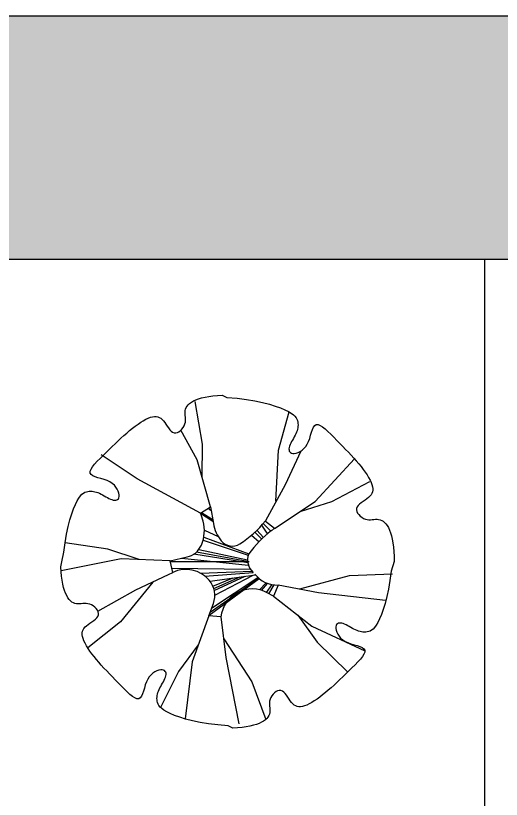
# Model space of a CAD drawing. Header units: inches. Extents: x 7658 to 73799, y 48 to 40262.
# Drawn here: x 19835 to 21921, y 36891 to 40262 of the extents above; entities that cross this region are included whole.
import ezdxf

# ---------------------------------------------------------------- set-up
doc = ezdxf.new("R2010")
doc.units = ezdxf.units.IN
doc.layers.add('www.cad-blocks.net', color=7, linetype='Continuous')

# ---------------------------------------------------------------- blocks, each defined once
blk = doc.blocks.new('A$C516926BB')
for p, q in [((0, 38.5194), (62.4121, 38.5194)), ((10.4622, 38.5194), (10.4622, 0))]:
    blk.add_line(p, q)
blk = doc.blocks.new('A$C6C045532')
at = {"color": 0}
for p, q in [((0.5796, 1.4114), (0.5913, 1.4158)), ((0.5913, 1.4158), (0.6044, 1.4197)), ((0.6044, 1.4197), (0.6191, 1.4232)), ((0.6191, 1.4232), (0.6353, 1.4261)), ((0.6353, 1.4261), (0.6531, 1.4285)), ((0.6531, 1.4285), (0.6723, 1.4302)), ((0.6723, 1.4302), (0.6932, 1.4313)), ((0.6932, 1.4313), (0.7125, 1.422)), ((0.7125, 1.422), (0.7566, 1.4182)), ((0.7566, 1.4182), (0.7969, 1.4131)), ((0.5382, 1.378), (0.5419, 1.3842)), ((0.5419, 1.3842), (0.5469, 1.3902)), ((0.5469, 1.3902), (0.553, 1.396)), ((0.553, 1.396), (0.5605, 1.4014)), ((0.5605, 1.4014), (0.5693, 1.4066)), ((0.5693, 1.4066), (0.5796, 1.4114)), ((0.6077, 1.2215), (0.5771, 1.4042)), ((0.7969, 1.4131), (0.8334, 1.407)), ((0.8334, 1.407), (0.8663, 1.4001)), ((0.8663, 1.4001), (0.8955, 1.3925)), ((0.8955, 1.3925), (0.9211, 1.3847)), ((0.9211, 1.3847), (0.9432, 1.3768)), ((0.5335, 1.3583), (0.534, 1.365)), ((0.5336, 1.3515), (0.5335, 1.3583)), ((0.5342, 1.3445), (0.5336, 1.3515)), ((0.534, 1.365), (0.5356, 1.3716)), ((0.5356, 1.3716), (0.5382, 1.378)), ((0.9348, 1.1956), (0.9808, 1.3593)), ((0.9432, 1.3768), (0.9618, 1.369)), ((0.9618, 1.369), (0.977, 1.3615)), ((0.977, 1.3615), (0.9891, 1.3544)), ((0.9891, 1.3544), (0.9985, 1.3475)), ((0.3311, 1.3071), (0.3427, 1.315)), ((0.3427, 1.315), (0.354, 1.3219)), ((0.354, 1.3219), (0.3648, 1.3279)), ((0.3648, 1.3279), (0.375, 1.3327)), ((0.375, 1.3327), (0.3845, 1.3364)), ((0.3845, 1.3364), (0.3933, 1.3389)), ((0.3933, 1.3389), (0.4014, 1.34)), ((0.4014, 1.34), (0.409, 1.34)), ((0.409, 1.34), (0.4159, 1.3386)), ((0.4159, 1.3386), (0.4225, 1.3361)), ((0.4225, 1.3361), (0.4287, 1.3324)), ((0.4287, 1.3324), (0.4346, 1.3275)), ((0.4346, 1.3275), (0.4402, 1.3214)), ((0.4402, 1.3214), (0.4458, 1.3143)), ((0.5327, 1.3078), (0.5346, 1.3154)), ((0.5349, 1.3375), (0.5342, 1.3445)), ((0.5346, 1.3154), (0.5354, 1.3229)), ((0.5354, 1.3302), (0.5349, 1.3375)), ((0.5354, 1.3229), (0.5354, 1.3302)), ((0.9985, 1.3475), (1.0056, 1.3409)), ((1.0056, 1.3409), (1.0107, 1.3345)), ((1.0107, 1.3345), (1.0141, 1.3282)), ((1.0141, 1.3282), (1.0163, 1.3221)), ((1.0163, 1.3221), (1.0177, 1.3159)), ((1.0177, 1.3159), (1.0184, 1.3098)), ((0.2948, 1.2792), (0.307, 1.2892)), ((0.307, 1.2892), (0.3191, 1.2985)), ((0.3191, 1.2985), (0.3311, 1.3071)), ((0.4458, 1.3143), (0.4513, 1.3065)), ((0.4513, 1.3065), (0.4568, 1.2984)), ((0.4568, 1.2984), (0.4623, 1.2905)), ((0.4623, 1.2905), (0.468, 1.2832)), ((0.468, 1.2832), (0.4739, 1.277)), ((0.5136, 1.2796), (0.5197, 1.2857)), ((0.5197, 1.2857), (0.5251, 1.2927)), ((0.5251, 1.2927), (0.5295, 1.3002)), ((0.5295, 1.3002), (0.5327, 1.3078)), ((1.0164, 1.285), (1.0146, 1.2787)), ((1.0177, 1.2913), (1.0164, 1.285)), ((1.0184, 1.2975), (1.0177, 1.2913)), ((1.0184, 1.3098), (1.0187, 1.3037)), ((1.0187, 1.3037), (1.0184, 1.2975)), ((1.0766, 1.2721), (1.0805, 1.2839)), ((1.0805, 1.2839), (1.085, 1.2938)), ((1.085, 1.2938), (1.0902, 1.3011)), ((1.0902, 1.3011), (1.0967, 1.3051)), ((1.0967, 1.3051), (1.1046, 1.3052)), ((1.1046, 1.3052), (1.1138, 1.3017)), ((1.1138, 1.3017), (1.1241, 1.2953)), ((1.1241, 1.2953), (1.1353, 1.2864)), ((1.1353, 1.2864), (1.1473, 1.2756)), ((0.2579, 1.2465), (0.2703, 1.2578)), ((0.2703, 1.2578), (0.2826, 1.2688)), ((0.2826, 1.2688), (0.2948, 1.2792)), ((0.4739, 1.277), (0.48, 1.2724)), ((0.48, 1.2724), (0.4865, 1.2697)), ((0.4865, 1.2697), (0.4932, 1.2693)), ((0.4932, 1.2693), (0.5002, 1.271)), ((0.5002, 1.271), (0.5071, 1.2746)), ((0.5071, 1.2746), (0.5136, 1.2796)), ((0.5857, 1.1536), (0.5148, 1.2807)), ((1.0026, 1.2522), (0.9987, 1.2454)), ((1.0062, 1.259), (1.0026, 1.2522)), ((1.0095, 1.2657), (1.0062, 1.259)), ((1.0123, 1.2722), (1.0095, 1.2657)), ((1.0146, 1.2787), (1.0123, 1.2722)), ((1.0687, 1.2458), (1.0728, 1.2592)), ((1.0728, 1.2592), (1.0766, 1.2721)), ((1.1473, 1.2756), (1.1597, 1.2634)), ((1.1597, 1.2634), (1.1724, 1.2504)), ((1.1724, 1.2504), (1.1852, 1.2371)), ((0.2202, 1.2104), (0.233, 1.2227)), ((0.233, 1.2227), (0.2455, 1.2348)), ((0.2455, 1.2348), (0.2579, 1.2465)), ((0.6065, 1.0792), (0.6077, 1.2215)), ((0.9847, 1.2189), (0.9823, 1.2126)), ((0.9877, 1.2253), (0.9847, 1.2189)), ((0.9911, 1.2319), (0.9877, 1.2253)), ((0.9949, 1.2386), (0.9911, 1.2319)), ((0.9987, 1.2454), (0.9949, 1.2386)), ((1.0518, 1.2105), (1.0585, 1.2208)), ((1.0585, 1.2208), (1.0641, 1.2328)), ((1.0641, 1.2328), (1.0687, 1.2458)), ((1.1852, 1.2371), (1.1979, 1.224)), ((1.1979, 1.224), (1.2104, 1.2111)), ((0.1809, 1.1724), (0.1942, 1.1852)), ((0.1942, 1.1852), (0.2073, 1.1979)), ((0.2073, 1.1979), (0.2202, 1.2104)), ((0.9231, 0.9753), (0.9348, 1.1956)), ((1.0304, 1.1914), (0.9634, 1.0459)), ((0.9806, 1.2067), (0.9798, 1.2011)), ((0.9798, 1.2011), (0.9799, 1.1959)), ((0.9799, 1.1959), (0.9809, 1.1914)), ((0.9823, 1.2126), (0.9806, 1.2067)), ((0.9809, 1.1914), (0.9829, 1.1876)), ((0.9829, 1.1876), (0.9861, 1.1845)), ((0.9861, 1.1845), (0.9904, 1.1824)), ((0.9904, 1.1824), (0.9959, 1.1814)), ((0.9959, 1.1814), (1.0026, 1.1814)), ((1.0026, 1.1814), (1.0103, 1.1828)), ((1.0103, 1.1828), (1.0186, 1.1854)), ((1.0186, 1.1854), (1.0272, 1.1894)), ((1.0272, 1.1894), (1.0358, 1.1948)), ((1.0358, 1.1948), (1.0442, 1.2018)), ((1.0442, 1.2018), (1.0518, 1.2105)), ((1.2104, 1.2111), (1.2227, 1.1983)), ((1.2227, 1.1983), (1.2348, 1.1858)), ((1.2348, 1.1858), (1.2465, 1.1734)), ((0.1449, 1.1353), (0.1557, 1.1473)), ((0.1557, 1.1473), (0.1679, 1.1597)), ((0.1679, 1.1597), (0.1809, 1.1724)), ((0.327, 1.0724), (0.173, 1.175)), ((0.6431, 0.9517), (0.5857, 1.1536)), ((1.092, 0.9746), (1.2613, 1.1571)), ((1.2465, 1.1734), (1.2578, 1.161)), ((1.2578, 1.161), (1.2688, 1.1488)), ((1.2688, 1.1488), (1.2792, 1.1365)), ((0.1261, 1.1046), (0.1296, 1.1138)), ((0.1296, 1.1138), (0.136, 1.1241)), ((0.136, 1.1241), (0.1449, 1.1353)), ((1.2792, 1.1365), (1.2892, 1.1243)), ((1.2892, 1.1243), (1.2985, 1.1122)), ((0.1262, 1.0967), (0.1261, 1.1046)), ((0.1302, 1.0902), (0.1262, 1.0967)), ((0.1375, 1.085), (0.1302, 1.0902)), ((0.1474, 1.0805), (0.1375, 1.085)), ((0.1592, 1.0766), (0.1474, 1.0805)), ((1.2985, 1.1122), (1.3071, 1.1002)), ((1.3071, 1.1002), (1.315, 1.0886)), ((1.315, 1.0886), (1.3219, 1.0773)), ((0.1721, 1.0728), (0.1592, 1.0766)), ((0.1855, 1.0687), (0.1721, 1.0728)), ((0.1985, 1.0641), (0.1855, 1.0687)), ((0.2105, 1.0585), (0.1985, 1.0641)), ((0.2208, 1.0518), (0.2105, 1.0585)), ((0.2295, 1.0442), (0.2208, 1.0518)), ((0.599, 0.9248), (0.327, 1.0724)), ((0.9634, 1.0459), (0.8786, 0.8912)), ((1.1634, 0.9746), (1.3277, 1.0601)), ((1.3219, 1.0773), (1.3279, 1.0666)), ((1.3279, 1.0666), (1.3327, 1.0563)), ((1.3327, 1.0563), (1.3364, 1.0468)), ((1.3364, 1.0468), (1.3389, 1.038)), ((0.0968, 1.0107), (0.1031, 1.0141)), ((0.1031, 1.0141), (0.1092, 1.0163)), ((0.1092, 1.0163), (0.1154, 1.0177)), ((0.1154, 1.0177), (0.1215, 1.0184)), ((0.1215, 1.0184), (0.1276, 1.0187)), ((0.1276, 1.0187), (0.1338, 1.0184)), ((0.1338, 1.0184), (0.14, 1.0177)), ((0.14, 1.0177), (0.1463, 1.0164)), ((0.1463, 1.0164), (0.1526, 1.0146)), ((0.1526, 1.0146), (0.1591, 1.0123)), ((0.1591, 1.0123), (0.1657, 1.0095)), ((0.2365, 1.0358), (0.2295, 1.0442)), ((0.2419, 1.0272), (0.2365, 1.0358)), ((0.2459, 1.0186), (0.2419, 1.0272)), ((0.2486, 1.0103), (0.2459, 1.0186)), ((1.3386, 1.0154), (1.3361, 1.0088)), ((1.34, 1.0224), (1.3386, 1.0154)), ((1.3389, 1.038), (1.34, 1.0299)), ((1.34, 1.0299), (1.34, 1.0224)), ((0.0698, 0.977), (0.0769, 0.9891)), ((0.0769, 0.9891), (0.0838, 0.9985)), ((0.0838, 0.9985), (0.0904, 1.0056)), ((0.0904, 1.0056), (0.0968, 1.0107)), ((0.1657, 1.0095), (0.1723, 1.0062)), ((0.1723, 1.0062), (0.1791, 1.0026)), ((0.1791, 1.0026), (0.1859, 0.9987)), ((0.1859, 0.9987), (0.1927, 0.9949)), ((0.1927, 0.9949), (0.1994, 0.9911)), ((0.1994, 0.9911), (0.206, 0.9877)), ((0.206, 0.9877), (0.2124, 0.9847)), ((0.2124, 0.9847), (0.2187, 0.9823)), ((0.2187, 0.9823), (0.2246, 0.9806)), ((0.2246, 0.9806), (0.2302, 0.9798)), ((0.2302, 0.9798), (0.2354, 0.9799)), ((0.2354, 0.9799), (0.2399, 0.9809)), ((0.2399, 0.9809), (0.2437, 0.9829)), ((0.2437, 0.9829), (0.2468, 0.9861)), ((0.2468, 0.9861), (0.2489, 0.9904)), ((0.2499, 1.0026), (0.2486, 1.0103)), ((0.2489, 0.9904), (0.2499, 0.9959)), ((0.2499, 0.9959), (0.2499, 1.0026)), ((1.3065, 0.98), (1.2984, 0.9745)), ((1.3143, 0.9855), (1.3065, 0.98)), ((1.3214, 0.9911), (1.3143, 0.9855)), ((1.3275, 0.9968), (1.3214, 0.9911)), ((1.3324, 1.0026), (1.3275, 0.9968)), ((1.3361, 1.0088), (1.3324, 1.0026)), ((0.0545, 0.9432), (0.0623, 0.9618)), ((0.0623, 0.9618), (0.0698, 0.977)), ((0.599, 0.9248), (0.6431, 0.9517)), ((0.6323, 0.9451), (0.6458, 0.9351)), ((0.6431, 0.9517), (0.655, 0.8797)), ((0.9178, 0.8576), (1.092, 0.9746)), ((1.0277, 0.9319), (1.1634, 0.9746)), ((1.2697, 0.9448), (1.2693, 0.9381)), ((1.2724, 0.9513), (1.2697, 0.9448)), ((1.277, 0.9574), (1.2724, 0.9513)), ((1.2832, 0.9633), (1.277, 0.9574)), ((1.2905, 0.969), (1.2832, 0.9633)), ((1.2984, 0.9745), (1.2905, 0.969)), ((0.0388, 0.8955), (0.0466, 0.9211)), ((0.0466, 0.9211), (0.0545, 0.9432)), ((0.5996, 0.9235), (0.6532, 0.8903)), ((0.6036, 0.9276), (0.6522, 0.8967)), ((1.2693, 0.9381), (1.271, 0.9311)), ((1.271, 0.9311), (1.2746, 0.9243)), ((1.2746, 0.9243), (1.2796, 0.9177)), ((1.2796, 0.9177), (1.2857, 0.9116)), ((1.2857, 0.9116), (1.2927, 0.9062)), ((0.0312, 0.8663), (0.0388, 0.8955)), ((0.869, 0.8798), (0.9017, 0.8465)), ((0.879, 0.89), (0.9176, 0.8591)), ((1.2927, 0.9062), (1.3002, 0.9018)), ((1.3002, 0.9018), (1.3078, 0.8986)), ((1.3078, 0.8986), (1.3154, 0.8967)), ((1.3154, 0.8967), (1.3229, 0.8959)), ((1.3229, 0.8959), (1.3302, 0.8959)), ((1.3302, 0.8959), (1.3375, 0.8964)), ((1.3375, 0.8964), (1.3445, 0.8971)), ((1.3445, 0.8971), (1.3515, 0.8977)), ((1.3515, 0.8977), (1.3583, 0.8978)), ((1.3583, 0.8978), (1.365, 0.8973)), ((1.365, 0.8973), (1.3716, 0.8957)), ((1.3716, 0.8957), (1.378, 0.8931)), ((1.378, 0.8931), (1.3842, 0.8894)), ((1.3842, 0.8894), (1.3902, 0.8844)), ((1.3902, 0.8844), (1.396, 0.8783)), ((1.396, 0.8783), (1.4014, 0.8708)), ((0.0243, 0.8334), (0.0312, 0.8663)), ((0.6163, 0.8509), (0.6752, 0.8243)), ((0.8335, 0.8429), (0.8629, 0.8126)), ((0.8423, 0.8513), (0.8701, 0.8194)), ((0.862, 0.8719), (0.8871, 0.8345)), ((0.9176, 0.8591), (0.9047, 0.8488)), ((1.4014, 0.8708), (1.4066, 0.862)), ((1.4066, 0.862), (1.4114, 0.8517)), ((1.4114, 0.8517), (1.4158, 0.84)), ((0.0182, 0.7969), (0.0243, 0.8334)), ((0.6137, 0.8213), (0.8075, 0.7494)), ((0.8185, 0.8295), (0.8514, 0.8011)), ((1.4158, 0.84), (1.4197, 0.8269)), ((1.4197, 0.8269), (1.4232, 0.8122)), ((1.4232, 0.8122), (1.4261, 0.796)), ((0.0131, 0.7566), (0.0182, 0.7969)), ((0.2012, 0.7693), (0.018, 0.7967)), ((0.6108, 0.8084), (0.805, 0.7435)), ((1.4261, 0.796), (1.4285, 0.7782)), ((1.4285, 0.7782), (1.4303, 0.759)), ((0.0039, 0.7144), (0.0131, 0.7566)), ((0.3361, 0.7242), (0.2012, 0.7693)), ((0.5714, 0.7485), (0.8025, 0.7116)), ((0.5831, 0.7578), (0.8088, 0.7157)), ((0.5926, 0.7683), (0.8017, 0.7228)), ((1.4303, 0.759), (1.4313, 0.7381)), ((0, 0.6932), (0.0039, 0.7144)), ((0.259, 0.7273), (0.0014, 0.6766)), ((0.4687, 0.7196), (0.259, 0.7273)), ((0.4687, 0.7196), (0.5417, 0.7358)), ((0.4807, 0.6694), (0.4687, 0.7196)), ((0.4696, 0.7157), (0.8088, 0.7157)), ((0.5197, 0.7309), (0.805, 0.7011)), ((1.4316, 0.7157), (1.4182, 0.6747)), ((1.4313, 0.7381), (1.4316, 0.7157)), ((0.0011, 0.6723), (0, 0.6932)), ((0.4764, 0.6871), (0.8135, 0.6836)), ((0.5992, 0.6662), (0.8204, 0.675)), ((1.4182, 0.6747), (1.4131, 0.6344)), ((0.0028, 0.6531), (0.0011, 0.6723)), ((0.0052, 0.6353), (0.0028, 0.6531)), ((0.3211, 0.5941), (0.4622, 0.6607)), ((0.4622, 0.6607), (0.4807, 0.6694)), ((0.6181, 0.6537), (0.8262, 0.6695)), ((0.6368, 0.4852), (0.8521, 0.6425)), ((0.6407, 0.631), (0.8354, 0.6593)), ((0.6413, 0.4979), (0.8497, 0.6446)), ((0.6475, 0.5149), (0.8463, 0.6477)), ((0.6527, 0.6103), (0.7404, 0.6455)), ((0.6564, 0.6004), (0.7701, 0.6498)), ((0.6588, 0.5914), (0.7913, 0.6529)), ((0.6611, 0.5709), (0.8258, 0.6579)), ((1.0267, 0.5986), (1.2398, 0.6555)), ((1.2398, 0.6555), (1.4247, 0.663)), ((0.0081, 0.6191), (0.0052, 0.6353)), ((0.0116, 0.6044), (0.0081, 0.6191)), ((0.3952, 0.6275), (0.2562, 0.4562)), ((0.8535, 0.5943), (0.8817, 0.6245)), ((0.8613, 0.5922), (0.8875, 0.6223)), ((0.8838, 0.5832), (0.907, 0.6169)), ((0.8939, 0.5777), (0.9168, 0.6155)), ((0.933, 0.615), (0.9131, 0.5673)), ((1.1063, 0.5821), (0.933, 0.615)), ((1.4131, 0.6344), (1.407, 0.5979)), ((0.0156, 0.5913), (0.0116, 0.6044)), ((0.02, 0.5796), (0.0156, 0.5913)), ((0.0247, 0.5693), (0.02, 0.5796)), ((0.1588, 0.5031), (0.3211, 0.5941)), ((0.9131, 0.5673), (0.8867, 0.5816)), ((1.3946, 0.5481), (1.1063, 0.5821)), ((1.407, 0.5979), (1.4001, 0.565)), ((0.0299, 0.5605), (0.0247, 0.5693)), ((0.0353, 0.553), (0.0299, 0.5605)), ((0.0411, 0.5469), (0.0353, 0.553)), ((0.0471, 0.5419), (0.0411, 0.5469)), ((0.0533, 0.5382), (0.0471, 0.5419)), ((0.9131, 0.5673), (1.0782, 0.4378)), ((1.4001, 0.565), (1.3925, 0.5358)), ((0.0597, 0.5356), (0.0533, 0.5382)), ((0.0663, 0.534), (0.0597, 0.5356)), ((0.073, 0.5335), (0.0663, 0.534)), ((0.0798, 0.5336), (0.073, 0.5335)), ((0.0868, 0.5342), (0.0798, 0.5336)), ((0.0939, 0.5349), (0.0868, 0.5342)), ((0.1011, 0.5354), (0.0939, 0.5349)), ((0.1084, 0.5354), (0.1011, 0.5354)), ((0.1159, 0.5346), (0.1084, 0.5354)), ((0.1235, 0.5327), (0.1159, 0.5346)), ((0.1312, 0.5295), (0.1235, 0.5327)), ((0.1386, 0.5251), (0.1312, 0.5295)), ((0.1456, 0.5197), (0.1386, 0.5251)), ((0.1517, 0.5136), (0.1456, 0.5197)), ((0.1567, 0.5071), (0.1517, 0.5136)), ((0.1603, 0.5002), (0.1567, 0.5071)), ((0.6356, 0.482), (0.655, 0.5354)), ((1.3847, 0.5102), (1.3768, 0.4881)), ((1.3925, 0.5358), (1.3847, 0.5102)), ((0.1481, 0.468), (0.1543, 0.4739)), ((0.1543, 0.4739), (0.159, 0.48)), ((0.159, 0.48), (0.1616, 0.4865)), ((0.162, 0.4932), (0.1603, 0.5002)), ((0.1616, 0.4865), (0.162, 0.4932)), ((0.6356, 0.482), (0.5634, 0.2849)), ((0.6871, 0.4779), (0.6356, 0.482)), ((0.7093, 0.3029), (0.6885, 0.4788)), ((1.0177, 0.4857), (1.1003, 0.3698)), ((1.3768, 0.4881), (1.369, 0.4695)), ((0.1038, 0.4346), (0.1099, 0.4402)), ((0.1099, 0.4402), (0.117, 0.4458)), ((0.2562, 0.4562), (0.1151, 0.3447)), ((0.117, 0.4458), (0.1248, 0.4513)), ((0.1248, 0.4513), (0.1329, 0.4568)), ((0.1329, 0.4568), (0.1408, 0.4623)), ((0.1408, 0.4623), (0.1481, 0.468)), ((1.1824, 0.4409), (1.1814, 0.4354)), ((1.1845, 0.4452), (1.1824, 0.4409)), ((1.1876, 0.4484), (1.1845, 0.4452)), ((1.1914, 0.4504), (1.1876, 0.4484)), ((1.1959, 0.4514), (1.1914, 0.4504)), ((1.2011, 0.4515), (1.1959, 0.4514)), ((1.2067, 0.4507), (1.2011, 0.4515)), ((1.2126, 0.4491), (1.2067, 0.4507)), ((1.2189, 0.4467), (1.2126, 0.4491)), ((1.2253, 0.4436), (1.2189, 0.4467)), ((1.2319, 0.4402), (1.2253, 0.4436)), ((1.2386, 0.4364), (1.2319, 0.4402)), ((1.3544, 0.4422), (1.3475, 0.4328)), ((1.3615, 0.4543), (1.3544, 0.4422)), ((1.369, 0.4695), (1.3615, 0.4543)), ((0.0913, 0.4014), (0.0914, 0.409)), ((0.0914, 0.409), (0.0927, 0.4159)), ((0.0927, 0.4159), (0.0952, 0.4225)), ((0.0952, 0.4225), (0.0989, 0.4287)), ((0.0989, 0.4287), (0.1038, 0.4346)), ((1.0782, 0.4378), (1.3051, 0.3327)), ((1.1814, 0.4354), (1.1815, 0.4287)), ((1.1815, 0.4287), (1.1828, 0.421)), ((1.1828, 0.421), (1.1854, 0.4127)), ((1.1854, 0.4127), (1.1894, 0.4041)), ((1.2454, 0.4326), (1.2386, 0.4364)), ((1.2522, 0.4287), (1.2454, 0.4326)), ((1.259, 0.4251), (1.2522, 0.4287)), ((1.2657, 0.4218), (1.259, 0.4251)), ((1.2722, 0.419), (1.2657, 0.4218)), ((1.2787, 0.4167), (1.2722, 0.419)), ((1.285, 0.4149), (1.2787, 0.4167)), ((1.2913, 0.4136), (1.285, 0.4149)), ((1.2975, 0.4129), (1.2913, 0.4136)), ((1.3037, 0.4126), (1.2975, 0.4129)), ((1.3098, 0.4129), (1.3037, 0.4126)), ((1.3159, 0.4136), (1.3098, 0.4129)), ((1.3221, 0.415), (1.3159, 0.4136)), ((1.3282, 0.4172), (1.3221, 0.415)), ((1.3345, 0.4206), (1.3282, 0.4172)), ((1.3409, 0.4257), (1.3345, 0.4206)), ((1.3475, 0.4328), (1.3409, 0.4257)), ((0.0924, 0.3933), (0.0913, 0.4014)), ((0.0949, 0.3845), (0.0924, 0.3933)), ((0.0986, 0.375), (0.0949, 0.3845)), ((0.1034, 0.3648), (0.0986, 0.375)), ((0.7005, 0.3836), (0.8204, 0.1986)), ((1.1894, 0.4041), (1.1948, 0.3955)), ((1.1948, 0.3955), (1.2018, 0.3872)), ((1.2018, 0.3872), (1.2105, 0.3795)), ((1.2105, 0.3795), (1.2208, 0.3728)), ((1.2208, 0.3728), (1.2328, 0.3672)), ((0.1094, 0.354), (0.1034, 0.3648)), ((0.1163, 0.3427), (0.1094, 0.354)), ((0.1242, 0.3311), (0.1163, 0.3427)), ((0.5903, 0.3573), (0.5056, 0.243)), ((1.1003, 0.3698), (1.2324, 0.24)), ((1.2328, 0.3672), (1.2458, 0.3626)), ((1.2458, 0.3626), (1.2592, 0.3585)), ((1.2592, 0.3585), (1.2721, 0.3547)), ((1.2721, 0.3547), (1.2839, 0.3508)), ((1.2839, 0.3508), (1.2938, 0.3463)), ((1.2938, 0.3463), (1.3011, 0.3411)), ((1.3011, 0.3411), (1.3051, 0.3346)), ((0.1328, 0.3191), (0.1242, 0.3311)), ((0.1421, 0.307), (0.1328, 0.3191)), ((0.1521, 0.2948), (0.1421, 0.307)), ((1.2953, 0.3072), (1.2864, 0.296)), ((1.3017, 0.3175), (1.2953, 0.3072)), ((1.3052, 0.3267), (1.3017, 0.3175)), ((1.3051, 0.3346), (1.3052, 0.3267)), ((0.1626, 0.2826), (0.1521, 0.2948)), ((0.1735, 0.2703), (0.1626, 0.2826)), ((0.1848, 0.2579), (0.1735, 0.2703)), ((0.5634, 0.2849), (0.5339, 0.0393)), ((0.7661, 0.0181), (0.7093, 0.3029)), ((1.2634, 0.2716), (1.2504, 0.2589)), ((1.2756, 0.284), (1.2634, 0.2716)), ((1.2864, 0.296), (1.2756, 0.284)), ((0.1965, 0.2455), (0.1848, 0.2579)), ((0.2086, 0.233), (0.1965, 0.2455)), ((0.3955, 0.2365), (0.3872, 0.2295)), ((0.4041, 0.2419), (0.3955, 0.2365)), ((0.4127, 0.2459), (0.4041, 0.2419)), ((0.421, 0.2486), (0.4127, 0.2459)), ((0.4287, 0.2499), (0.421, 0.2486)), ((0.5056, 0.243), (0.4283, 0.0879)), ((0.4354, 0.2499), (0.4287, 0.2499)), ((0.4409, 0.2489), (0.4354, 0.2499)), ((0.4452, 0.2468), (0.4409, 0.2489)), ((0.4484, 0.2437), (0.4452, 0.2468)), ((0.4504, 0.2399), (0.4484, 0.2437)), ((0.4514, 0.2354), (0.4504, 0.2399)), ((1.2371, 0.2461), (1.224, 0.2334)), ((1.2504, 0.2589), (1.2371, 0.2461)), ((0.2209, 0.2202), (0.2086, 0.233)), ((0.2334, 0.2073), (0.2209, 0.2202)), ((0.2461, 0.1942), (0.2334, 0.2073)), ((0.3728, 0.2105), (0.3672, 0.1985)), ((0.3795, 0.2208), (0.3728, 0.2105)), ((0.3872, 0.2295), (0.3795, 0.2208)), ((0.4402, 0.1994), (0.4436, 0.206)), ((0.4436, 0.206), (0.4467, 0.2124)), ((0.4467, 0.2124), (0.4491, 0.2187)), ((0.4491, 0.2187), (0.4507, 0.2246)), ((0.4507, 0.2246), (0.4515, 0.2302)), ((0.4515, 0.2302), (0.4514, 0.2354)), ((1.1983, 0.2086), (1.1858, 0.1965)), ((1.2111, 0.2209), (1.1983, 0.2086)), ((1.224, 0.2334), (1.2111, 0.2209)), ((0.2589, 0.1809), (0.2461, 0.1942)), ((0.2716, 0.1679), (0.2589, 0.1809)), ((0.3585, 0.1721), (0.3547, 0.1592)), ((0.3626, 0.1855), (0.3585, 0.1721)), ((0.3672, 0.1985), (0.3626, 0.1855)), ((0.4218, 0.1657), (0.4251, 0.1723)), ((0.4251, 0.1723), (0.4287, 0.1791)), ((0.4287, 0.1791), (0.4326, 0.1859)), ((0.4326, 0.1859), (0.4364, 0.1927)), ((0.4364, 0.1927), (0.4402, 0.1994)), ((0.8204, 0.1986), (0.8802, 0.0371)), ((1.161, 0.1735), (1.1488, 0.1626)), ((1.1734, 0.1848), (1.161, 0.1735)), ((1.1858, 0.1965), (1.1734, 0.1848)), ((0.284, 0.1557), (0.2716, 0.1679)), ((0.296, 0.1449), (0.284, 0.1557)), ((0.3072, 0.136), (0.296, 0.1449)), ((0.3175, 0.1296), (0.3072, 0.136)), ((0.3463, 0.1375), (0.3411, 0.1302)), ((0.3508, 0.1474), (0.3463, 0.1375)), ((0.3547, 0.1592), (0.3508, 0.1474)), ((0.4129, 0.1338), (0.4136, 0.14)), ((0.4136, 0.14), (0.4149, 0.1463)), ((0.4149, 0.1463), (0.4167, 0.1526)), ((0.4167, 0.1526), (0.419, 0.1591)), ((0.419, 0.1591), (0.4218, 0.1657)), ((0.9062, 0.1386), (0.9018, 0.1312)), ((0.9116, 0.1456), (0.9062, 0.1386)), ((0.9177, 0.1517), (0.9116, 0.1456)), ((0.9243, 0.1567), (0.9177, 0.1517)), ((0.9311, 0.1603), (0.9243, 0.1567)), ((0.9381, 0.162), (0.9311, 0.1603)), ((0.9448, 0.1616), (0.9381, 0.162)), ((0.9513, 0.159), (0.9448, 0.1616)), ((0.9574, 0.1543), (0.9513, 0.159)), ((0.9633, 0.1481), (0.9574, 0.1543)), ((0.969, 0.1408), (0.9633, 0.1481)), ((0.9745, 0.1329), (0.969, 0.1408)), ((1.1243, 0.1421), (1.1122, 0.1328)), ((1.1365, 0.1521), (1.1243, 0.1421)), ((1.1488, 0.1626), (1.1365, 0.1521)), ((0.3267, 0.1261), (0.3175, 0.1296)), ((0.3346, 0.1262), (0.3267, 0.1261)), ((0.3411, 0.1302), (0.3346, 0.1262)), ((0.4126, 0.1276), (0.4129, 0.1338)), ((0.4129, 0.1215), (0.4126, 0.1276)), ((0.4136, 0.1154), (0.4129, 0.1215)), ((0.415, 0.1092), (0.4136, 0.1154)), ((0.4172, 0.1031), (0.415, 0.1092)), ((0.4206, 0.0968), (0.4172, 0.1031)), ((0.8967, 0.1159), (0.8959, 0.1084)), ((0.8959, 0.1084), (0.8959, 0.1011)), ((0.8986, 0.1235), (0.8967, 0.1159)), ((0.9018, 0.1312), (0.8986, 0.1235)), ((0.98, 0.1248), (0.9745, 0.1329)), ((0.9855, 0.117), (0.98, 0.1248)), ((0.9911, 0.1099), (0.9855, 0.117)), ((0.9968, 0.1038), (0.9911, 0.1099)), ((1.0026, 0.0989), (0.9968, 0.1038)), ((1.0666, 0.1034), (1.0563, 0.0986)), ((1.0773, 0.1094), (1.0666, 0.1034)), ((1.0886, 0.1163), (1.0773, 0.1094)), ((1.1002, 0.1242), (1.0886, 0.1163)), ((1.1122, 0.1328), (1.1002, 0.1242)), ((0.4257, 0.0904), (0.4206, 0.0968)), ((0.4328, 0.0838), (0.4257, 0.0904)), ((0.4422, 0.0769), (0.4328, 0.0838)), ((0.4543, 0.0698), (0.4422, 0.0769)), ((0.4695, 0.0623), (0.4543, 0.0698)), ((0.8959, 0.1011), (0.8964, 0.0939)), ((0.8964, 0.0939), (0.8971, 0.0868)), ((0.8971, 0.0868), (0.8977, 0.0798)), ((0.8978, 0.073), (0.8973, 0.0663)), ((0.8977, 0.0798), (0.8978, 0.073)), ((1.0088, 0.0952), (1.0026, 0.0989)), ((1.0154, 0.0927), (1.0088, 0.0952)), ((1.0224, 0.0914), (1.0154, 0.0927)), ((1.0299, 0.0913), (1.0224, 0.0914)), ((1.038, 0.0924), (1.0299, 0.0913)), ((1.0468, 0.0949), (1.038, 0.0924)), ((1.0563, 0.0986), (1.0468, 0.0949)), ((0.4881, 0.0545), (0.4695, 0.0623)), ((0.5102, 0.0466), (0.4881, 0.0545)), ((0.5358, 0.0388), (0.5102, 0.0466)), ((0.565, 0.0312), (0.5358, 0.0388)), ((0.8783, 0.0353), (0.8708, 0.0299)), ((0.8844, 0.0411), (0.8783, 0.0353)), ((0.8894, 0.0471), (0.8844, 0.0411)), ((0.8931, 0.0533), (0.8894, 0.0471)), ((0.8957, 0.0597), (0.8931, 0.0533)), ((0.8973, 0.0663), (0.8957, 0.0597)), ((0.5979, 0.0243), (0.565, 0.0312)), ((0.6344, 0.0182), (0.5979, 0.0243)), ((0.6747, 0.0131), (0.6344, 0.0182)), ((0.7188, 0.0093), (0.6747, 0.0131)), ((0.7381, 0), (0.7188, 0.0093)), ((0.759, 0.0011), (0.7381, 0)), ((0.7782, 0.0028), (0.759, 0.0011)), ((0.796, 0.0052), (0.7782, 0.0028)), ((0.8122, 0.0081), (0.796, 0.0052)), ((0.8269, 0.0116), (0.8122, 0.0081)), ((0.84, 0.0156), (0.8269, 0.0116)), ((0.8517, 0.02), (0.84, 0.0156)), ((0.862, 0.0247), (0.8517, 0.02)), ((0.8708, 0.0299), (0.862, 0.0247))]:
    blk.add_line(p, q, dxfattribs=at)
for centre, major_axis, start_param, end_param in [((0.3995, 0.8355), (0.1546, 0.1546), 5.749426, 5.918669), ((0.4557, 0.85), (0.1136, 0.1136), 5.096157, 5.749426), ((0.8125, 0.9056), (-0.1129, 0.1129), 0.948829, 1.466368), ((0.5177, 1.1826), (0.328, 0.328), 4.49768, 4.818452), ((1.2182, 0.4449), (0.3616, 0.3616), 1.445357, 1.720124), ((0.5227, 0.8215), (-0.0621, 0.0621), 2.574408, 3.525361), ((0.7355, 0.8433), (-0.0429, 0.0429), 1.466368, 2.926884), ((0.871, 0.7223), (0.049, 0.049), 1.966806, 3.228726), ((0.5367, 0.5504), (-0.093, 0.093), 4.631582, 5.938248), ((0.9289, 0.7355), (-0.0853, 0.0853), 1.441251, 2.389962), ((0.5598, 0.57), (-0.0716, 0.0716), 3.578326, 4.631582), ((0.822, 0.4623), (0.096, 0.096), 0.288293, 2.241088)]:
    blk.add_ellipse(centre, major_axis=major_axis, ratio=1, start_param=start_param, end_param=end_param, dxfattribs=at)
blk = doc.blocks.new('format')
at = {"layer": 'www.cad-blocks.net', "true_color": 0x546d8e}
h = blk.add_hatch(color=155, dxfattribs=at)
h.set_gradient(color1=(68, 68, 68), color2=(84, 109, 142), tint=1)
h.paths.add_polyline_path([(11386.7, 40261.7), (11386.7, 39213.8), (73798.8, 39213.8), (73798.8, 40261.7)])
at = {"layer": 'www.cad-blocks.net', "color": 155, "true_color": 0x546d8e}
for p, q in [((11386.7, 40261.7), (73798.8, 40261.7)), ((11386.7, 39213.8), (73798.8, 39213.8)), ((11386.7, 39213.8), (73798.8, 39213.8))]:
    blk.add_line(p, q, dxfattribs=at)

msp = doc.modelspace()

# ---------------------------------------------------------------- block references
msp.add_blockref('format', (0, 0))
at = {"xscale": 1000, "yscale": 1000, "zscale": 1000}
msp.add_blockref('A$C6C045532', (20029.3, 37197.9), dxfattribs=at)
at = {"layer": 'www.cad-blocks.net', "color": 155, "true_color": 0x546d8e, "xscale": 1000, "yscale": 1000, "zscale": 1000}
msp.add_blockref('A$C516926BB', (11386.7, 694.4), dxfattribs=at)

doc.saveas('drawing.dxf')
